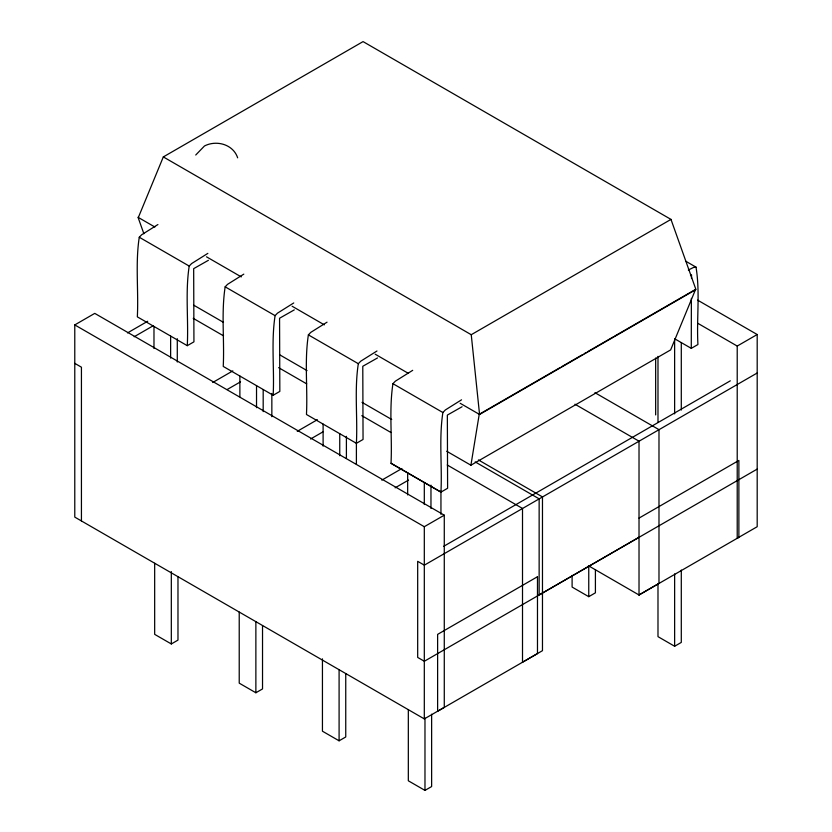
<?xml version="1.0" encoding="UTF-8"?>
<svg xmlns="http://www.w3.org/2000/svg" width="832" height="832" viewBox="0 0 832 832"><rect width="100%" height="100%" fill="white"/><g stroke="black" fill="none" stroke-linecap="round" stroke-linejoin="round"><path stroke-width="1.25" d="M157.914 224.546L141.658 234.749L139.266 237.245C135.231 263.401 138.663 290.451 137.342 316.857L187.283 345.675C188.594 319.27 185.172 292.219 189.207 266.074L191.599 263.578L207.854 253.375M243.807 274.134L227.552 284.336L225.16 286.832C221.125 312.978 224.546 340.028 223.236 366.434L273.166 395.262C274.487 368.857 271.055 341.806 275.09 315.65L277.482 313.154L293.748 302.952M327.038 322.171L310.773 332.374L308.381 334.87C304.346 361.026 307.778 388.076 306.457 414.482L356.398 443.31C357.708 416.894 354.286 389.844 358.322 363.698L360.714 361.202L376.969 351M462.062 406.744L447.346 415.095L447.606 488.27L440.95 492.118L391.019 463.289C392.33 436.883 388.908 409.833 392.943 383.687L395.335 381.191L412.703 370.323M691.371 298.376L691.278 348.358L674.627 338.749L674.638 413.899M691.517 278.429L691.548 274.872L690.477 275.496M446.711 451.246L470.912 465.213L479.232 414.284L560.373 367.432M461.531 399.818L445.266 410.01L442.874 412.516C438.838 438.662 442.27 465.712 440.95 492.118L391.019 463.299M138.351 217.454L163.322 156.915L363.054 41.6L670.977 219.398L695.937 289.546L479.565 414.471L460.148 403.27M695.604 289.359L670.644 349.898L470.912 465.213M195.738 155.012L204.485 145.974C216.466 139.776 233.23 144.321 237.65 157.82M74.776 324.917L94.754 313.383L444.278 515.185L444.278 707.377L424.31 718.9L74.776 517.109L74.776 324.917L424.31 526.708L444.278 515.185M127.514 332.904L147.711 321.246M134.17 336.752L153.244 325.738M187.283 345.675L193.939 341.838L193.669 268.653L208.395 260.312M212.711 382.502L232.825 370.885M227.146 389.542L240.552 381.805M273.166 395.262L279.833 391.414L279.562 318.23L294.278 309.889M297.263 431.319L317.377 419.702M163.322 156.915L471.245 334.714L670.977 219.398M310.575 439.005L322.868 431.912M356.398 443.31L363.054 439.462L362.783 366.278L377.51 357.937M561.454 366.808L582.005 354.942M584.168 353.694L586.331 352.446M587.423 351.822L613.382 336.825M614.463 336.201L694.522 289.983M381.815 480.137L401.929 468.52M395.127 487.822L408.543 480.085M154.669 563.285L154.669 634.348L171.319 643.958L177.975 640.11L177.975 576.794M691.278 348.358L697.934 344.521C696.488 318.916 700.222 292.365 696.01 267.134L685.61 261.134M737.214 346.06L757.193 334.526L757.193 526.718L737.214 538.252L737.214 346.06L697.882 323.346M443.55 546.395L730.319 380.827M757.224 372.986L424.341 565.167L417.685 561.33L417.685 657.426L424.341 661.263L757.224 469.082M239.221 612.092L239.221 683.155L255.871 692.765L262.527 688.927L262.527 625.612M639.018 518.107L738.878 460.45L738.878 537.326L639.018 594.984L588.442 565.739M639.018 537.285L539.146 594.942L539.146 498.846L475.197 461.916M322.442 658.85L322.442 731.203L339.092 740.813L345.748 736.975L345.748 673.66M572.104 575.432L572.104 587.07L588.754 596.679L595.41 592.831L595.41 569.577M639.018 594.942L658.986 583.409L658.986 429.655L594.932 392.673M408.325 709.727L408.325 780.79L424.975 790.4L431.631 786.552L431.631 714.199M657.987 583.679L657.987 636.646L674.638 646.256L681.294 642.418L681.294 570.066M688.324 270.036L693.618 267.405L696.01 267.134M697.622 300.134L757.193 334.526M574.954 404.206L639.018 441.189L639.018 594.984M154.866 227.011L138.029 217.287L143.874 233.73M206.492 256.818L241.29 276.9M292.126 306.238L324.345 324.854M375.18 354.193L408.522 373.454M139.266 237.245L189.207 266.074M225.16 286.832L275.09 315.65M308.381 334.87L358.322 363.698M392.943 383.687L442.874 412.516M478.421 459.94L542.474 496.922L542.474 650.676L522.506 662.21L522.506 508.456L447.21 464.984M193.783 305.219L223.475 322.358M279.562 354.734L307.05 370.614M362.034 402.355L391.726 419.494M193.211 318.334L223.558 335.858M278.626 367.65L306.717 383.874M361.795 415.667L391.009 432.536M74.776 363.355L81.432 367.193L81.432 520.946M471.245 334.714L479.565 414.471M681.294 342.68L681.294 410.062M674.638 573.903L674.638 646.256M657.987 356.356L657.987 422.427M655.658 358.082L655.658 414.929M588.754 565.666L588.754 596.679M440.95 491.088L440.95 514.342M430.966 485.139L430.966 508.466M424.975 718.047L424.975 790.4M424.31 482.508L424.31 504.535M424.31 526.708L424.31 718.9M407.659 472.898L407.659 494.926M356.398 442.27L356.398 464.235M346.403 436.332L346.403 458.359M339.747 433.701L339.747 455.728M339.092 669.75L339.092 740.813M323.107 424.091L323.107 446.118M271.846 393.453L271.846 416.707M263.182 389.584L263.182 411.611M256.526 385.653L256.526 407.68M255.871 621.702L255.871 692.765M239.876 376.043L239.876 396.77M177.289 338.707L177.289 362.024M171.319 571.594L171.319 643.958M170.633 336.076L170.633 358.093M153.982 326.466L153.982 348.494M537.482 576.722L437.622 634.379L437.622 711.256L537.482 653.598L537.482 576.722"/></g></svg>
